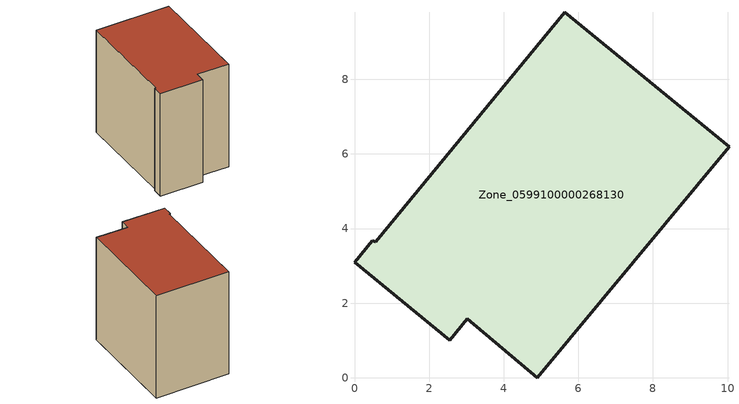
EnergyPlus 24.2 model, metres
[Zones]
Zone_0599100000268130
 floor ground (C_G): 2.55,1.01 0,3.1 0.47,3.67 0.57,3.65 5.64,9.8 10.04,6.2 4.9,0 3.02,1.58 z0
 wall outside (C_F): 0,3.1 2.55,1.01 3.02,1.58 4.9,0 10.04,6.2 5.64,9.8 0.57,3.65 0.47,3.67 0,3.1 z0:8.34
 roof outside (C_R): 10.04,6.2 5.64,9.8 0.57,3.65 0.47,3.67 0,3.1 2.55,1.01 3.02,1.58 4.9,0 z8.34
[BUILDING]
Pand.0599100000268130: North Axis=0; Terrain=City; Loads Convergence Tolerance Value=0.04; Temperature Convergence Tolerance Value=0.4; Solar Distribution=FullExterior; Maximum Number of Warmup Days=25; Minimum Number of Warmup Days=1
[Site:Location]
Rotterdam.The.Hague.AP_ZH_NLD Design_Conditions: Latitude=51.96; Longitude=4.45; Time Zone=1; Elevation=-4.5
[SITE:GROUNDTEMPERATURE:BUILDINGSURFACE]
18, 18, 18, 18, 18, 18, 18, 18, 18, 18, 18, 18
[MATERIAL] Thermal Absorptance=0.9; Solar Absorptance=0.7; Visible Absorptance=0.7
Name | Roughness | Thickness | Conductivity | Density | Specific Heat
G.TI.1946-1964 | MediumSmooth | 0.15 | 1 | 540 | 1210
F.TI.1946-1964 | Rough | 0.3 | 0.857143 | 1920 | 840
R.TI.1946-1964 | MediumRough | 0.2 | 0.277778 | 1500 | 1000
[CONSTRUCTION]
C_G: G.TI.1946-1964
C_F: F.TI.1946-1964
C_R: R.TI.1946-1964
[ZONE]
Zone_0599100000268130: Type=1; Multiplier=1; Ceiling Height=Autocalculate; Volume=Autocalculate; Floor Area=autocalculate; Part of Total Floor Area=Yes
[ZONEINFILTRATION:DESIGNFLOWRATE]
Infil_Zone_0599100000268130: Zone or ZoneList or Space or SpaceList=Zone_0599100000268130; Schedule=AlwaysOn; Design Flow Rate Calculation Method=Flow/Area; Flow Rate per Floor Area=0.003; Constant Term Coefficient=1; Temperature Term Coefficient=0; Velocity Term Coefficient=0; Velocity Squared Term Coefficient=0
[HVACTEMPLATE:ZONE:IDEALLOADSAIRSYSTEM]
Zone_0599100000268130: Maximum Heating Supply Air Temperature=50; Minimum Cooling Supply Air Temperature=13; Maximum Heating Supply Air Humidity Ratio=0.0156; Minimum Cooling Supply Air Humidity Ratio=0.0077; Heating Limit=NoLimit; Cooling Limit=NoLimit; Dehumidification Control Type=ConstantSensibleHeatRatio; Cooling Sensible Heat Ratio=0.7; Dehumidification Setpoint=60; Humidification Control Type=None; Humidification Setpoint=30; Outdoor Air Method=None; Outdoor Air Flow Rate per Person=0.00944; Outdoor Air Flow Rate per Zone Floor Area=0; Outdoor Air Flow Rate per Zone=0; Demand Controlled Ventilation Type=None; Outdoor Air Economizer Type=NoEconomizer; Heat Recovery Type=None; Sensible Heat Recovery Effectiveness=0.7; Latent Heat Recovery Effectiveness=0.65
[ZONECONTROL:THERMOSTAT]
ThermostatControl_Zone_0599100000268130: Zone or ZoneList=Zone_0599100000268130; Control Type Schedule=DualSetpointControlType; Control 1=Thermostat_Zone_0599100000268130; Temperature Difference Between Cutout And Setpoint=0
[THERMOSTATSETPOINT:DUALSETPOINT]
Thermostat_Zone_0599100000268130: Heating Setpoint Temperature Schedule=HeatingSetpoint_Zone_0599100000268130; Cooling Setpoint Temperature Schedule=CoolingSetpoint_Zone_0599100000268130
[SCHEDULE:COMPACT]
HeatingSetpoint_Zone_0599100000268130: Through: 12/31, For: AllDays, Until: 24:00, 21
CoolingSetpoint_Zone_0599100000268130: Through: 12/31, For: AllDays, Until: 24:00, 24
DualSetpointControlType: Through: 12/31, For: AllDays, Until: 24:00, 4
AlwaysOn: Through: 12/31, For: AllDays, Until: 24:00, 1
